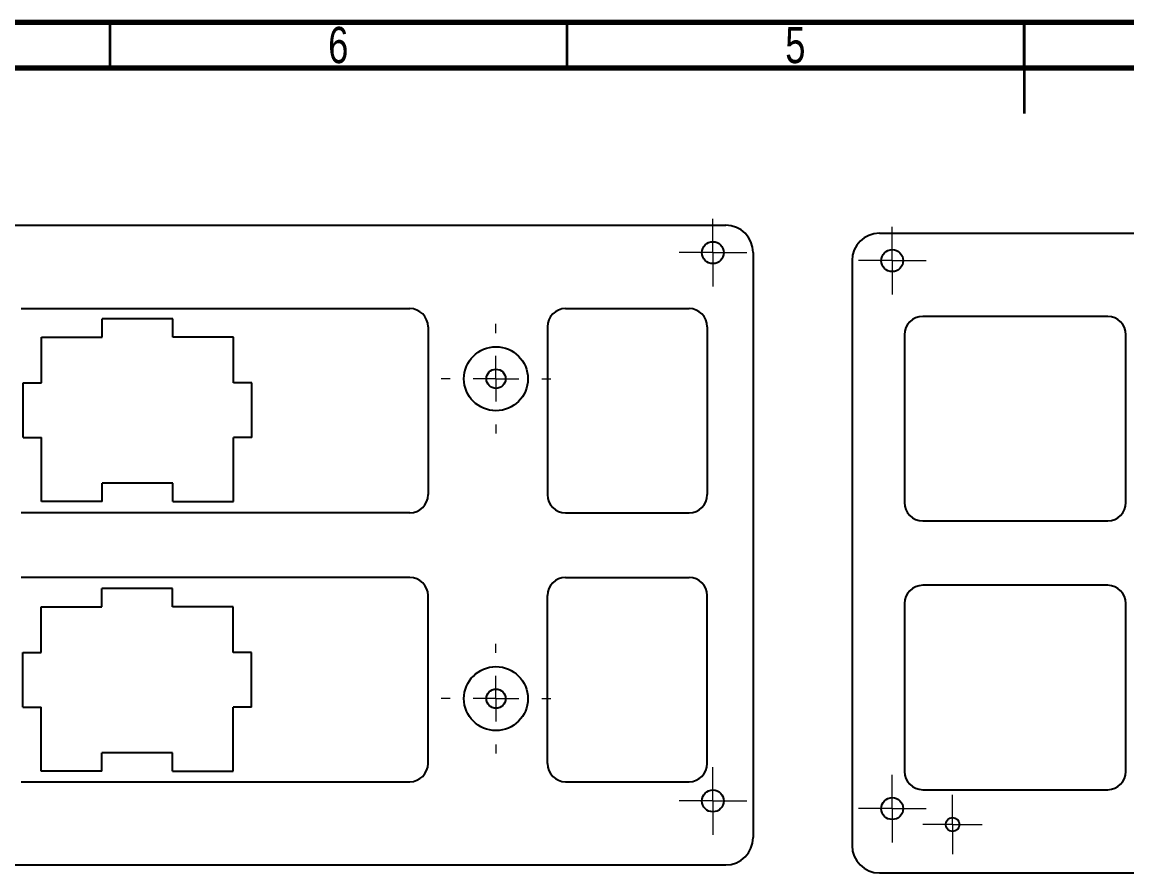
# Model space of a CAD drawing. Header units: millimetres. Extents: x 0 to 415, y 0 to 292.
# Drawn here: x 105.4 to 226.2, y 198.9 to 292 of the extents above; entities that cross this region are included whole.
import ezdxf

# ---------------------------------------------------------------- set-up
doc = ezdxf.new("R2010")
doc.units = ezdxf.units.MM
doc.styles.add('SLDTEXTSTYLE0', font='TXT', dxfattribs={"width": 0.75})

# ---------------------------------------------------------------- blocks, each defined once
blk = doc.blocks.new('SW_CENTERMARKSYMBOL_3')
at = {"color": 0, "linetype": 'Continuous', "lineweight": 18}
for p, q in [((0, 2.5), (0, 3.7)), ((0, 0), (0, 2.5)), ((-2.5, 0), (-3.7, 0)), ((0, 0), (-2.5, 0)), ((0, 0), (0, -2.5)), ((0, 0), (2.5, 0)), ((2.5, 0), (3.7, 0)), ((0, -2.5), (0, -3.7))]:
    blk.add_line(p, q, dxfattribs=at)
blk = doc.blocks.new('SW_CENTERMARKSYMBOL_4')
at = {"color": 0, "linetype": 'Continuous', "lineweight": 18}
for p, q in [((0, 2.5), (0, 3.7)), ((0, 0), (0, 2.5)), ((-2.5, 0), (-3.7, 0)), ((0, 0), (-2.5, 0)), ((0, 0), (0, -2.5)), ((0, 0), (2.5, 0)), ((2.5, 0), (3.7, 0)), ((0, -2.5), (0, -3.7))]:
    blk.add_line(p, q, dxfattribs=at)
blk = doc.blocks.new('SW_CENTERMARKSYMBOL_5')
at = {"color": 0, "linetype": 'Continuous', "lineweight": 18}
for p, q in [((0, 5), (0, 6)), ((0, 0), (0, 2.5)), ((-5, 0), (-6, 0)), ((0, 0), (-2.5, 0)), ((0, 0), (0, -2.5)), ((0, 0), (2.5, 0)), ((5, 0), (6, 0)), ((0, -5), (0, -6))]:
    blk.add_line(p, q, dxfattribs=at)
blk = doc.blocks.new('SW_CENTERMARKSYMBOL_6')
at = {"color": 0, "linetype": 'Continuous', "lineweight": 18}
for p, q in [((0, 5), (0, 6)), ((0, 0), (0, 2.5)), ((-5, 0), (-6, 0)), ((0, 0), (-2.5, 0)), ((0, 0), (0, -2.5)), ((0, 0), (2.5, 0)), ((5, 0), (6, 0)), ((0, -5), (0, -6))]:
    blk.add_line(p, q, dxfattribs=at)
blk = doc.blocks.new('SW_CENTERMARKSYMBOL_7')
at = {"color": 0, "linetype": 'Continuous', "lineweight": 18}
for p, q in [((0, 2.5), (0, 3.7)), ((0, 0), (0, 2.5)), ((-2.5, 0), (-3.7, 0)), ((0, 0), (-2.5, 0)), ((0, 0), (0, -2.5)), ((0, 0), (2.5, 0)), ((2.5, 0), (3.7, 0)), ((0, -2.5), (0, -3.7))]:
    blk.add_line(p, q, dxfattribs=at)
blk = doc.blocks.new('SW_CENTERMARKSYMBOL_8')
at = {"color": 0, "linetype": 'Continuous', "lineweight": 18}
for p, q in [((0, 2.5), (0, 3.7)), ((0, 0), (0, 2.5)), ((-2.5, 0), (-3.7, 0)), ((0, 0), (-2.5, 0)), ((0, 0), (0, -2.5)), ((0, 0), (2.5, 0)), ((2.5, 0), (3.7, 0)), ((0, -2.5), (0, -3.7))]:
    blk.add_line(p, q, dxfattribs=at)
blk = doc.blocks.new('SW_CENTERMARKSYMBOL_12')
at = {"color": 0, "linetype": 'Continuous', "lineweight": 18}
for p, q in [((0, 2.5), (0, 3.25)), ((0, 0), (0, 2.5)), ((-2.5, 0), (-3.25, 0)), ((0, 0), (-2.5, 0)), ((0, 0), (0, -2.5)), ((0, 0), (2.5, 0)), ((2.5, 0), (3.25, 0)), ((0, -2.5), (0, -3.25))]:
    blk.add_line(p, q, dxfattribs=at)

msp = doc.modelspace()

# ---------------------------------------------------------------- linework, layer by layer
at = {"color": 7, "linetype": 'Continuous', "lineweight": 70}
for p, q in [((15, 292), (415, 292)), ((20, 287), (410, 287))]:
    msp.add_line(p, q, dxfattribs=at)
at = {"color": 7, "linetype": 'Continuous', "lineweight": 35}
for p, q in [((115, 287), (115, 292)), ((165, 287), (165, 292)), ((215, 292), (215, 282)), ((215, 287), (215, 292))]:
    msp.add_line(p, q, dxfattribs=at)
at = {"color": 7, "linetype": 'Continuous', "lineweight": 25}
for p, q in [((68.34, 269.77), (182.34, 269.77)), ((199.16, 268.9), (313.16, 268.9)), ((185.34, 266.77), (185.34, 202.77)), ((196.16, 265.9), (196.16, 201.9)), ((105.28, 260.65), (147.78, 260.65)), ((164.83, 260.65), (178.33, 260.65)), ((114.14, 257.53), (114.14, 259.53)), ((121.86, 259.53), (114.14, 259.53)), ((121.86, 257.53), (121.86, 259.53)), ((149.78, 258.65), (149.78, 240.29)), ((162.83, 258.65), (162.83, 240.29)), ((180.33, 258.65), (180.33, 240.29)), ((224.13, 259.79), (203.9, 259.79)), ((107.5, 257.53), (114.14, 257.53)), ((107.5, 252.53), (107.5, 257.53)), ((128.5, 257.53), (121.86, 257.53)), ((128.5, 252.53), (128.5, 257.53)), ((201.9, 257.79), (201.9, 239.43)), ((226.13, 239.43), (226.13, 257.79)), ((105.5, 246.53), (105.5, 252.53)), ((105.5, 252.53), (107.5, 252.53)), ((130.5, 252.53), (128.5, 252.53)), ((130.5, 246.53), (130.5, 252.53)), ((105.5, 246.53), (107.5, 246.53)), ((107.5, 239.53), (107.5, 246.53)), ((130.5, 246.53), (128.5, 246.53)), ((128.5, 239.53), (128.5, 246.53)), ((121.86, 241.53), (114.14, 241.53)), ((114.14, 239.53), (114.14, 241.53)), ((121.86, 239.53), (121.86, 241.53)), ((114.14, 239.53), (107.5, 239.53)), ((121.86, 239.53), (128.5, 239.53)), ((147.78, 238.29), (105.28, 238.29)), ((164.83, 238.29), (178.33, 238.29)), ((203.9, 237.43), (224.13, 237.43)), ((147.78, 231.24), (105.28, 231.24)), ((164.83, 231.24), (178.33, 231.24)), ((114.1, 228.03), (114.1, 230.03)), ((121.82, 230.03), (114.1, 230.03)), ((121.82, 228.03), (121.82, 230.03)), ((224.13, 230.37), (203.9, 230.37)), ((149.78, 210.88), (149.78, 229.24)), ((162.83, 210.88), (162.83, 229.24)), ((180.33, 210.88), (180.33, 229.24)), ((107.46, 228.03), (114.1, 228.03)), ((107.46, 223.03), (107.46, 228.03)), ((128.46, 228.03), (121.82, 228.03)), ((128.46, 223.03), (128.46, 228.03)), ((201.9, 228.37), (201.9, 210.01)), ((226.13, 210.01), (226.13, 228.37)), ((105.46, 217.03), (105.46, 223.03)), ((105.46, 223.03), (107.46, 223.03)), ((130.46, 223.03), (128.46, 223.03)), ((130.46, 217.03), (130.46, 223.03)), ((105.46, 217.03), (107.46, 217.03)), ((107.46, 210.03), (107.46, 217.03)), ((130.46, 217.03), (128.46, 217.03)), ((128.46, 210.03), (128.46, 217.03)), ((121.82, 212.03), (114.1, 212.03)), ((114.1, 210.03), (114.1, 212.03)), ((121.82, 210.03), (121.82, 212.03)), ((114.1, 210.03), (107.46, 210.03)), ((121.82, 210.03), (128.46, 210.03)), ((105.28, 208.88), (147.78, 208.88)), ((164.83, 208.88), (178.33, 208.88)), ((203.9, 208.01), (224.13, 208.01)), ((68.34, 199.77), (182.34, 199.77)), ((199.16, 198.9), (313.16, 198.9))]:
    msp.add_line(p, q, dxfattribs=at)
for centre, radius in [((180.94, 266.77), 1.2), ((200.56, 265.9), 1.2), ((157.21, 252.97), 3.5), ((157.21, 252.97), 1.05), ((157.21, 217.97), 3.5), ((157.21, 217.97), 1.05), ((180.94, 206.78), 1.2), ((200.56, 205.94), 1.2), ((207.16, 204.2), 0.75)]:
    msp.add_circle(centre, radius, dxfattribs=at)
for centre, radius, start, end in [((182.34, 266.77), 3, 0, 90), ((199.16, 265.9), 3, 90, 180), ((147.78, 258.65), 2, 0, 90), ((164.83, 258.65), 2, 90, 180), ((178.33, 258.65), 2, 0, 90), ((203.9, 257.79), 2, 90, 180), ((224.13, 257.79), 2, 0, 90), ((147.78, 240.29), 2, 270, 0), ((164.83, 240.29), 2, 180, 270), ((178.33, 240.29), 2, 270, 0), ((203.9, 239.43), 2, 180, 270), ((224.13, 239.43), 2, 270, 0), ((147.78, 229.24), 2, 0, 90), ((164.83, 229.24), 2, 90, 180), ((178.33, 229.24), 2, 0, 90), ((203.9, 228.37), 2, 90, 180), ((224.13, 228.37), 2, 0, 90), ((147.78, 210.88), 2, 270, 0), ((164.83, 210.88), 2, 180, 270), ((178.33, 210.88), 2, 270, 0), ((203.9, 210.01), 2, 180, 270), ((224.13, 210.01), 2, 270, 0), ((182.34, 202.77), 3, 270, 0), ((199.16, 201.9), 3, 180, 270)]:
    msp.add_arc(centre, radius, start, end, dxfattribs=at)

# ---------------------------------------------------------------- block references
at = {"color": 7, "linetype": 'Continuous', "lineweight": 0}
for name, p in [('SW_CENTERMARKSYMBOL_3', (180.94, 266.77)), ('SW_CENTERMARKSYMBOL_7', (200.56, 265.9)), ('SW_CENTERMARKSYMBOL_6', (157.21, 252.97)), ('SW_CENTERMARKSYMBOL_5', (157.21, 217.97)), ('SW_CENTERMARKSYMBOL_4', (180.94, 206.78)), ('SW_CENTERMARKSYMBOL_8', (200.56, 205.94)), ('SW_CENTERMARKSYMBOL_12', (207.16, 204.2))]:
    msp.add_blockref(name, p, dxfattribs=at)

# ---------------------------------------------------------------- texts
at = {"color": 7, "linetype": 'Continuous', "lineweight": 0, "char_height": 3.97, "attachment_point": 2, "style": 'SLDTEXTSTYLE0'}
for s, insert in [('6', (139.96, 291.48)), ('5', (189.96, 291.48))]:
    msp.add_mtext(s, dxfattribs=dict(at, insert=insert))

doc.saveas('drawing.dxf')
